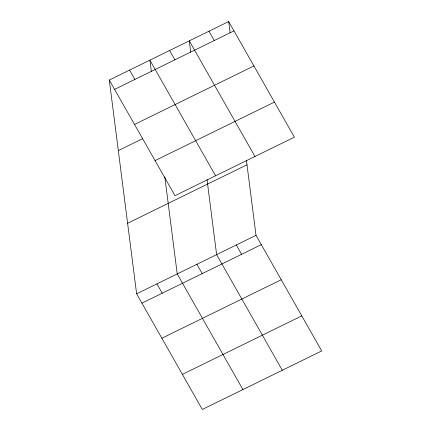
<?xml version="1.0" encoding="UTF-8"?>
<svg xmlns="http://www.w3.org/2000/svg" width="431" height="431" viewBox="0 0 431 431"><rect width="100%" height="100%" fill="white"/><g stroke="black" fill="none" stroke-linecap="round" stroke-linejoin="round"><path stroke-width="0.65" d="M109.296 80.042L228.683 21.55L294.373 137.177L174.986 195.669L109.296 80.042L136.627 293.823L202.317 409.45L321.704 350.958L256.014 235.331L246.419 160.24M114.598 89.368L233.985 30.876M134.526 124.451L253.913 65.954M118.315 150.591L142.79 138.599M155.058 160.591L274.445 102.099M127.608 223.274L246.995 164.782M136.627 293.823L256.014 235.331M141.928 303.149L261.315 244.657M161.857 338.227L281.244 279.735M182.388 374.372L301.775 315.88M208.987 31.199L214.282 40.53M254.974 156.48L189.29 40.853L190.739 52.189M169.588 50.502L174.889 59.834M215.575 175.783L149.891 60.157L151.34 71.492M236.317 244.98L241.619 254.306M129.596 70.097L134.892 79.428M282.305 370.261L216.621 254.635L207.02 179.544M196.919 264.284L202.22 273.61M242.906 389.565L177.222 273.933L164.798 176.78M156.927 283.878L162.223 293.204M228.683 21.55L230.132 32.885"/></g></svg>
